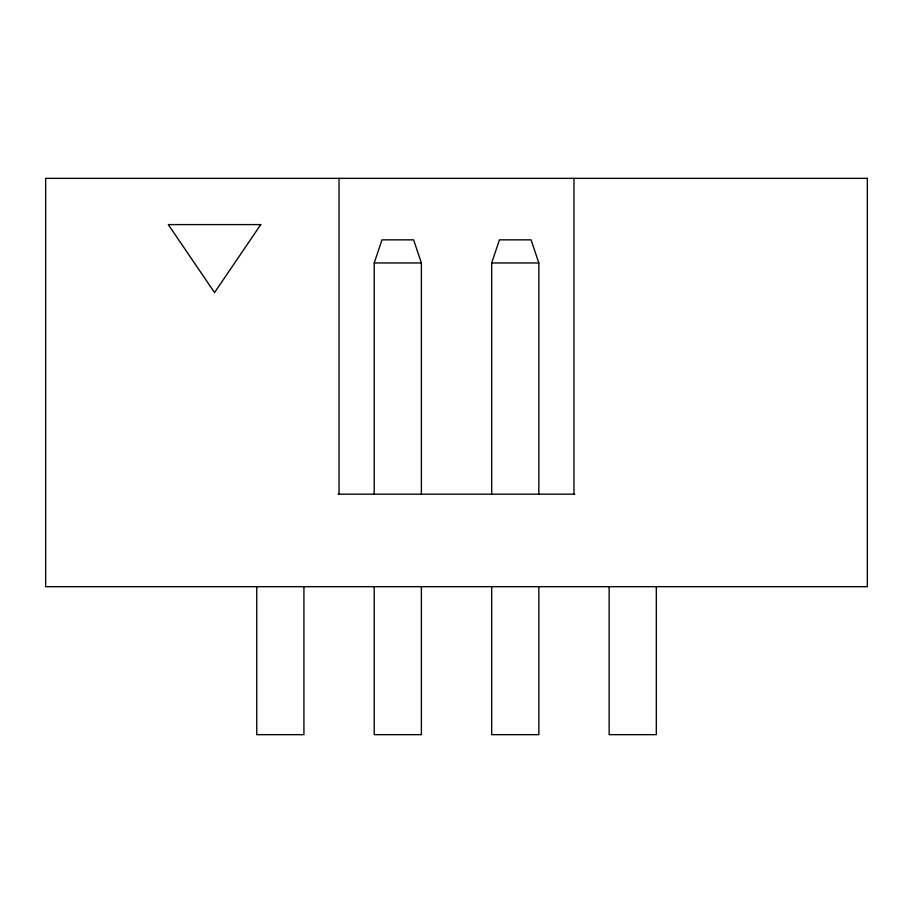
<?xml version="1.0" encoding="UTF-8"?>
<svg xmlns="http://www.w3.org/2000/svg" width="913" height="913" viewBox="0 0 913 913"><rect width="100%" height="100%" fill="white"/><g stroke="black" fill="none" stroke-linecap="round" stroke-linejoin="round"><path stroke-width="1.37" d="M374.216 494.184L374.216 262.967L381.999 239.845L413.6 239.845L421.384 262.967L421.384 494.184M491.673 494.184L491.673 262.967L499.457 239.845L531.058 239.845L538.841 262.967L538.841 494.184M374.216 262.967L421.384 262.967M491.673 262.967L538.841 262.967M338.232 494.184L574.768 494.184M656.31 586.682L656.31 734.657L609.131 734.657L609.131 586.682M573.957 178.343L573.957 494.184M538.841 586.682L538.841 734.657L491.673 734.657L491.673 586.682M421.384 586.682L421.384 734.657L374.216 734.657L374.216 586.682M339.043 178.343L339.043 494.184M303.926 586.682L303.926 734.657L256.758 734.657L256.758 586.682M260.787 224.587L214.544 292.559L168.3 224.587L260.787 224.587M867.35 178.343L45.65 178.343L45.65 586.682L867.35 586.682L867.35 178.343"/></g></svg>
